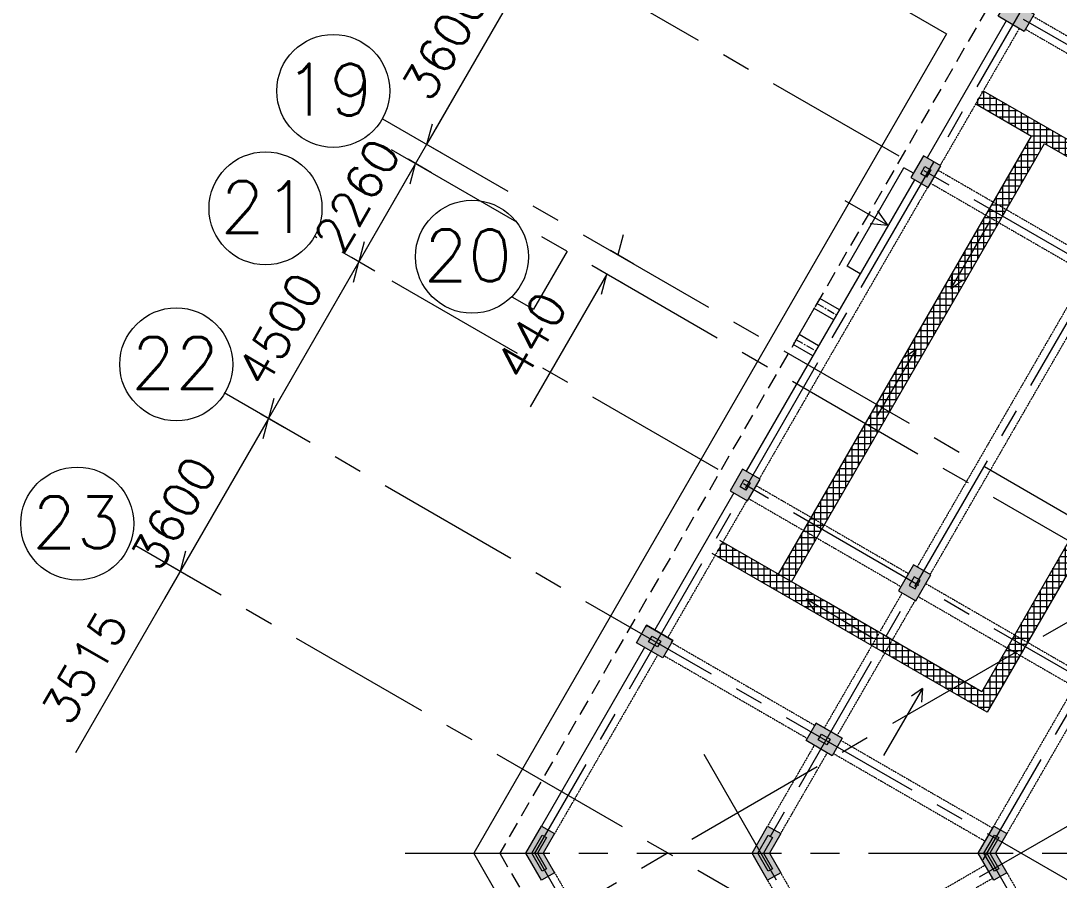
# Model space of a CAD drawing. Header units: millimetres. Extents: x 340192 to 549303, y -616317 to -538642.
# Drawn here: x 450563 to 452804, y -585791 to -583938 of the extents above; entities that cross this region are included whole.
import ezdxf
from ezdxf.enums import TextEntityAlignment as Align
from ezdxf.lldxf.tags import DXFTag

# ---------------------------------------------------------------- set-up
doc = ezdxf.new("R2010")
doc.units = ezdxf.units.MM
doc.header["$LTSCALE"] = 250
doc.header["$MEASUREMENT"] = 0
for name, pattern in [('( Center )', [2, 1.25, -0.25, 0.25, -0.25]), ('__CENTER__0', [2000, 1250, -250, 250, -250]), ('__HIDDEN__2', [375, 250, -125]), ('HIDDEN', [375, 250, -125]), ('HIDDENX2', [0.75, 0.5, -0.25])]:
    doc.linetypes.add(name, pattern=pattern)
doc.layers.get('DEFPOINTS').update_dxf_attribs({"lineweight": 0})
for name, color, linetype, lineweight in [('AR-PLTH-PROTCN', 5, 'Continuous', 0), ('AR-PROJ-ABV', 4, 'HIDDENX2', 0), ('CV-AB-CJ', 2, 'Continuous', 0), ('CV-CB-BEAM', 7, 'Continuous', 0), ('CV-CB-CIVIL', 70, 'Continuous', 0), ('CV-CB-COLUMN', 3, 'Continuous', 0), ('CV-CB-DRAIN', 25, 'Continuous', 0), ('CV-CB-SHADE', 25, 'Continuous', 0), ('CV-GRID_LINE', 8, 'CENTER', 0), ('CV-GRID_NO', 6, 'Continuous', 0), ('CV-MISC', 3, 'Continuous', 0)]:
    doc.layers.add(name, color=color, linetype=linetype, lineweight=lineweight)
doc.styles.add('ROMANS_0', font='romans.shx')
doc.styles.add('Style-romans', font='romans.shx')
tags = doc.linetypes.add('CENTER', pattern=[2, 1.25, -0.25, 0.25, -0.25]).pattern_tags.tags
tags[10:11] = [DXFTag(74, 4), DXFTag(75, 0), DXFTag(340, '0'), DXFTag(46, 1.0), DXFTag(50, 0.0), DXFTag(44, 0.0), DXFTag(45, 0.0)]
tags[8:9] = [DXFTag(74, 4), DXFTag(75, 0), DXFTag(340, '0'), DXFTag(46, 1.0), DXFTag(50, 0.0), DXFTag(44, 0.0), DXFTag(45, 0.0)]
tags[6:7] = [DXFTag(74, 4), DXFTag(75, 0), DXFTag(340, '0'), DXFTag(46, 1.0), DXFTag(50, 0.0), DXFTag(44, 0.0), DXFTag(45, 0.0)]
tags[4:5] = [DXFTag(74, 4), DXFTag(75, 0), DXFTag(340, '0'), DXFTag(46, 1.0), DXFTag(50, 0.0), DXFTag(44, 0.0), DXFTag(45, 0.0)]
doc.dimstyles.new('.15', dxfattribs={"dimtxt": 75, "dimasz": 0.00015, "dimexe": 18.75, "dimexo": 18.75, "dimgap": 37.5, "dimtad": 1, "dimdec": 0, "dimlfac": 9.227778, "dimzin": 0, "dimdsep": 46, "dimtxsty": 'ROMANS_0', "dimblk": 'TICK', "dimcen": 59.999999999994, "dimclrd": 2, "dimclre": 2, "dimclrt": 3, "dimadec": 0, "dimazin": 0, "dimtfac": 1, "dimtdec": 0, "dimtofl": 0, "dimtmove": 0, "dimatfit": 3, "dimldrblk": 'TICK', "dimfxl": 1, "dimtolj": 1, "dimtzin": 0, "dimlwd": -1, "dimlwe": -1, "dimarcsym": 0})
pattern_1 = [(210, (-88043.78764137143, 0), (211588534117.6836, -366482091390.8489), []), (300.0000000000001, (-88043.78764137143, 0), (366482091390.849, 211588534117.6835), [])]

# ---------------------------------------------------------------- blocks, each defined once
blk = doc.blocks.new('TICK')
at = {"color": 3}
blk.add_line((-289777.7469999928, -77645.71299999079), (0, 0), dxfattribs=at)
blk = doc.blocks.new('*D230')
at = {"layer": 'CV-CB-SHADE', "color": 0, "transparency": 16777216}
for p, q in [((451682.6552701932, -583782.1461109535), (451438.90542889, -584204.3332204286)), ((451438.90535389, -584204.3333503323), (451102.4182458842, -584787.1461174914))]:
    blk.add_line(p, q, dxfattribs=at)
at = {"layer": 'CV-CB-SHADE', "color": 2, "transparency": 16777216}
for p, q in [((451717.0196296433, -583801.9862099274), (451666.4173688723, -583772.7709810497)), ((451473.2696383396, -584224.1735792097), (451422.6673775691, -584194.9583503323))]:
    blk.add_line(p, q, dxfattribs=at)
at = {"layer": 'DEFPOINTS', "color": 0, "transparency": 16777216}
for p in [(451733.2576059642, -583811.3612099274), (451438.90535389, -584204.3333503323), (451489.5076146606, -584233.5485792097)]:
    blk.add_point(p, dxfattribs=at)
at = {"layer": 'CV-CB-SHADE', "color": 0, "transparency": 16777216, "xscale": 0.00015, "yscale": 0.00015, "zscale": 0.00015}
for p, rotation in [((451682.6553451932, -583782.1459810497), 60.00000000005254), ((451438.90535389, -584204.3333503323), 240.0000000000526)]:
    blk.add_blockref('TICK', p, dxfattribs=dict(at, rotation=rotation))
at = {"layer": 'CV-CB-SHADE', "color": 3, "transparency": 16777216, "insert": (451122.2877691718, -584602.7310936351), "char_height": 75, "attachment_point": 5, "rotation": 60.00000000005255, "style": 'ROMANS_0'}
blk.add_mtext('\\A1;4500', dxfattribs=at)
blk = doc.blocks.new('*D231')
at = {"layer": 'CV-CB-SHADE', "color": 0, "transparency": 16777216}
for p, q in [((451877.6552631981, -583444.3962155061), (451682.6554201557, -583782.1458511244)), ((451682.6553451557, -583782.1459810282), (451458.5479773032, -584170.3113285))]:
    blk.add_line(p, q, dxfattribs=at)
at = {"layer": 'CV-CB-SHADE', "color": 2, "transparency": 16777216}
for p, q in [((451912.019622686, -583464.2363145018), (451861.4173618771, -583435.0210856023)), ((451717.0196296432, -583801.9862099275), (451666.4173688347, -583772.7709810282))]:
    blk.add_line(p, q, dxfattribs=at)
at = {"layer": 'DEFPOINTS', "color": 0, "transparency": 16777216}
for p in [(451928.2575990069, -583473.6113145018), (451682.6553451557, -583782.1459810282), (451733.2576059641, -583811.3612099275)]:
    blk.add_point(p, dxfattribs=at)
at = {"layer": 'CV-CB-SHADE', "color": 0, "transparency": 16777216, "xscale": 0.00015, "yscale": 0.00015, "zscale": 0.00015}
for p, rotation in [((451877.6553381981, -583444.3960856023), 60.00000000005254), ((451682.6553451557, -583782.1459810282), 240.0000000000526)]:
    blk.add_blockref('TICK', p, dxfattribs=dict(at, rotation=rotation))
at = {"layer": 'CV-CB-SHADE', "color": 3, "transparency": 16777216, "insert": (451478.4175005907, -583985.8963046437), "char_height": 75, "attachment_point": 5, "rotation": 60.00000000005255, "style": 'ROMANS_0'}
blk.add_mtext('\\A1;3600', dxfattribs=at)
blk = doc.blocks.new('*D271')
at = {"layer": 'CV-CB-SHADE', "color": 0, "transparency": 16777216}
for p, q in [((451292.6552833615, -584457.6459005546), (451097.655440319, -584795.3955361728)), ((451097.655365319, -584795.3956660766), (450873.5479974664, -585183.5610135488))]:
    blk.add_line(p, q, dxfattribs=at)
at = {"layer": 'CV-CB-SHADE', "color": 2, "transparency": 16777216}
for p, q in [((451327.0196428473, -584477.4859995492), (451276.4173820406, -584448.2707706508)), ((451132.0196498043, -584815.2358949746), (451081.4173889981, -584786.0206660766))]:
    blk.add_line(p, q, dxfattribs=at)
at = {"layer": 'DEFPOINTS', "color": 0, "transparency": 16777216}
for p in [(451343.2576191683, -584486.8609995492), (451097.655365319, -584795.3956660766), (451148.2576261253, -584824.6108949746)]:
    blk.add_point(p, dxfattribs=at)
at = {"layer": 'CV-CB-SHADE', "color": 0, "transparency": 16777216, "xscale": 0.00015, "yscale": 0.00015, "zscale": 0.00015}
for p, rotation in [((451292.6553583615, -584457.6457706508), 60.00000000005254), ((451097.655365319, -584795.3956660766), 240.0000000000526)]:
    blk.add_blockref('TICK', p, dxfattribs=dict(at, rotation=rotation))
at = {"layer": 'CV-CB-SHADE', "color": 3, "transparency": 16777216, "insert": (450893.4175207538, -584999.1459896924), "char_height": 75, "attachment_point": 5, "rotation": 60.00000000005255, "style": 'ROMANS_0'}
blk.add_mtext('\\A1;3600', dxfattribs=at)
blk = doc.blocks.new('*D272')
at = {"layer": 'CV-CB-SHADE', "color": 0, "transparency": 16777216}
blk.add_line((451415.0719462188, -584245.6140207559), (451292.6554333458, -584457.645640738), dxfattribs=at)
at = {"layer": 'CV-CB-SHADE', "color": 2, "transparency": 16777216}
for p, q in [((451449.4363057202, -584265.4541197594), (451398.8340448978, -584236.2388908521)), ((451327.0196428473, -584477.4859995492), (451276.4173820248, -584448.2707706417))]:
    blk.add_line(p, q, dxfattribs=at)
at = {"layer": 'DEFPOINTS', "color": 0, "transparency": 16777216}
for p in [(451465.6742820411, -584274.8291197594), (451292.6553583458, -584457.6457706417), (451343.2576191683, -584486.8609995492)]:
    blk.add_point(p, dxfattribs=at)
at = {"layer": 'CV-CB-SHADE', "color": 0, "transparency": 16777216, "xscale": 0.00015, "yscale": 0.00015, "zscale": 0.00015}
for p, rotation in [((451415.0720212188, -584245.6138908521), 60.00000000005254), ((451292.6553583458, -584457.6457706417), 240.0000000000526)]:
    blk.add_blockref('TICK', p, dxfattribs=dict(at, rotation=rotation))
at = {"layer": 'CV-CB-SHADE', "color": 3, "transparency": 16777216, "insert": (451288.9117844985, -584314.1298307469), "char_height": 75, "attachment_point": 5, "rotation": 60.00000000005255, "style": 'ROMANS_0'}
blk.add_mtext('\\A1;2260', dxfattribs=at)
blk = doc.blocks.new('*D273')
at = {"layer": 'CV-CB-SHADE', "color": 2, "transparency": 16777216}
for p, q in [((451885.9122871306, -584462.4129227481), (451835.3100263359, -584433.1976938568)), ((451862.0789552215, -584503.6934645281), (451811.476694427, -584474.4782356368))]:
    blk.add_line(p, q, dxfattribs=at)
at = {"layer": 'CV-CB-SHADE', "color": 0, "transparency": 16777216}
for p, q in [((451851.5480776569, -584442.572563953), (451851.5481526569, -584442.5724340492)), ((451827.714595748, -584483.8533655406), (451662.5356493224, -584769.951693091))]:
    blk.add_line(p, q, dxfattribs=at)
at = {"layer": 'DEFPOINTS', "color": 0, "transparency": 16777216}
for p in [(451902.1502634515, -584471.7879227481), (451827.714670748, -584483.8532356368), (451878.3169315425, -584513.0684645281)]:
    blk.add_point(p, dxfattribs=at)
at = {"layer": 'CV-CB-SHADE', "color": 0, "transparency": 16777216, "xscale": 0.00015, "yscale": 0.00015, "zscale": 0.00015}
for p, rotation in [((451851.5480026569, -584442.5726938568), 240.0000000000526), ((451827.714670748, -584483.8532356368), 60.00000000005255)]:
    blk.add_blockref('TICK', p, dxfattribs=dict(at, rotation=rotation))
at = {"layer": 'CV-CB-SHADE', "color": 3, "transparency": 16777216, "insert": (451664.5480297527, -584616.4661479413), "char_height": 75, "attachment_point": 5, "rotation": 60.00000000005255, "style": 'ROMANS_0'}
blk.add_mtext('\\A1;440', dxfattribs=at)
blk = doc.blocks.new('*D274')
at = {"layer": 'CV-CB-SHADE', "color": 0, "transparency": 16777216}
for p, q in [((451097.6552903167, -584795.3957959791), (450907.2681684347, -585125.1559641862)), ((450907.2680934347, -585125.15609409), (450681.3750112965, -585516.4143894325))]:
    blk.add_line(p, q, dxfattribs=at)
at = {"layer": 'CV-CB-SHADE', "color": 2, "transparency": 16777216}
for p, q in [((451132.0196498043, -584815.2358949746), (451081.4173889958, -584786.0206660753)), ((450929.6188893466, -585138.0603321262), (450891.0301171138, -585115.78109409))]:
    blk.add_line(p, q, dxfattribs=at)
at = {"layer": 'DEFPOINTS', "color": 0, "transparency": 16777216}
for p in [(451148.2576261253, -584824.6108949746), (450907.2680934347, -585125.15609409), (450945.8568656676, -585147.4353321262)]:
    blk.add_point(p, dxfattribs=at)
at = {"layer": 'CV-CB-SHADE', "color": 0, "transparency": 16777216, "xscale": 0.00015, "yscale": 0.00015, "zscale": 0.00015}
for p, rotation in [((451097.6553653167, -584795.3956660753), 60.00000000005254), ((450907.2680934347, -585125.15609409), 240.0000000000526)]:
    blk.add_blockref('TICK', p, dxfattribs=dict(at, rotation=rotation))
at = {"layer": 'CV-CB-SHADE', "color": 3, "transparency": 16777216, "insert": (450701.244534584, -585331.9993655762), "char_height": 75, "attachment_point": 5, "rotation": 60.00000000005255, "style": 'ROMANS_0'}
blk.add_mtext('\\A1;3515', dxfattribs=at)

msp = doc.modelspace()

# ---------------------------------------------------------------- hatches: boundary and pattern name
at = {"layer": 'CV-CB-DRAIN', "linetype": 'Continuous', "ltscale": 0.000108333329468254}
h = msp.add_hatch(dxfattribs=at)
h.set_pattern_fill('NET', color=8, style=0, pattern_type=2)
h.set_pattern_definition(pattern_1)
h.paths.add_polyline_path([(452633.3042615543, -584084.859741576), (452617.0542621338, -584113.0055661949), (453182.438441908, -584439.4302745828), (453198.6884413279, -584411.2844499642)])
h.paths.add_polyline_path([(452071.2801932266, -585058.313982995), (452055.0301938067, -585086.4598076137), (452620.4143735809, -585412.884516002), (452636.6643730011, -585384.7386913833)])
h = msp.add_hatch(dxfattribs=at)
h.set_pattern_fill('NET', color=8, style=0, pattern_type=2)
h.set_pattern_definition(pattern_1)
h.paths.add_polyline_path([(452771.8646668479, -584202.3853950296), (452743.6724870498, -584186.1086324343), (452197.9447733223, -585131.4438124096), (452226.0905979407, -585147.6938118299)])
h.paths.add_polyline_path([(453226.8342659472, -584427.5344493843), (453198.6884413279, -584411.2844499642), (452620.4143735809, -585412.884516002), (452648.5601981998, -585429.1345154222)])
at = {"layer": 'CV-CB-SHADE', "ltscale": 0.108333329468254, "extrusion": (0, 0, -1)}
for points in [[(-452728.2441895004, -583960.5022964999), (-452749.9108553943, -583922.9745303415), (-452693.6192061566, -583890.474531501), (-452671.9525402631, -583928.0022976592)], [(-452521.1539216813, -584297.5264962226), (-452548.2372540483, -584250.6167885232), (-452510.7094878888, -584228.9501226295), (-452483.6261555219, -584275.8598303291)], [(-452131.1539355956, -584973.0262870746), (-452158.2372679628, -584926.1165793751), (-452120.7095018037, -584904.4499134815), (-452093.6261694362, -584951.3596211809)], [(-452494.3413224049, -585188.967250305), (-452526.8413212454, -585132.6756010673), (-452489.3135550868, -585111.0089351736), (-452456.8135562463, -585167.3005844114)], [(-451948.2442173288, -585311.5018782031), (-451969.9108832228, -585273.9741120449), (-451913.6192339855, -585241.4741132039), (-451891.9525680913, -585279.0018793624)], [(-452314.1399373739, -585522.7518706663), (-452335.8066032676, -585485.2241045081), (-452279.5149540303, -585452.7241056672), (-452257.8482881364, -585490.2518718255)]]:
    msp.add_hatch(color=25, dxfattribs=at).paths.add_polyline_path(points)
at = {"layer": 'CV-CB-SHADE', "ltscale": 2.900624896512499e-07}
h = msp.add_hatch(dxfattribs=at)
h.set_pattern_fill('NET', color=256, style=0, pattern_type=2)
h.set_pattern_definition([(0, (-25690.85153837143, -57441.8344), (0, 13.541666), []), (90, (-25690.85153837143, -57441.8344), (-13.541666, 8.293522051011272e-16), [])])
h.paths.add_polyline_path([(452621.9797814425, -584115.8493160935), (452743.6724870498, -584186.1086324342), (452197.9447733223, -585131.4438124096), (452076.2057125358, -585061.1577328936), (452059.9557131152, -585089.3035575125), (452648.5601981998, -585429.1345154222), (453226.8342659472, -584427.5344493843), (452638.2297808631, -584087.7034914747)])
h.paths.add_polyline_path([(453182.438441908, -584439.4302745827), (452636.6643730011, -585384.7386913832), (452226.0905979407, -585147.6938118299), (452771.8646668476, -584202.3853950296)], flags=16)
at = {"layer": 'CV-CB-SHADE', "linetype": 'Continuous', "ltscale": 0.108333329468254, "extrusion": (0, 0, -1)}
for points in [[(-451686.8448205963, -585791.2797189319), (-451714.9906452114, -585775.0297195129), (-451690.6156460803, -585732.8109825859), (-451714.9906452108, -585690.5922456558), (-451686.8448205921, -585674.342246236), (-451653.0878799237, -585732.810982583)], [(-452174.7057806556, -585791.2797189307), (-452202.8516052706, -585775.0297195116), (-452178.47660614, -585732.8109825847), (-452202.8516052706, -585690.5922456548), (-452174.7057806512, -585674.3422462348), (-452140.9488399833, -585732.8109825818)], [(-452662.5667407262, -585791.2797189516), (-452690.7125653411, -585775.0297195324), (-452666.33756621, -585732.8109826057), (-452690.7125653411, -585690.5922456756), (-452662.5667407215, -585674.3422462557), (-452628.8098000534, -585732.8109826026)]]:
    msp.add_hatch(color=25, dxfattribs=at).paths.add_polyline_path(points)

# ---------------------------------------------------------------- linework, layer by layer
at = {"layer": 'AR-PLTH-PROTCN', "color": 21, "ltscale": 0.000108333329468254}
for p, q in [((452194.8301056324, -583754.4859629871, -232618.3581782758), (452560.7258256775, -583965.7359554503, -232618.3581782758)), ((452560.7258256775, -583965.7359554503, -232618.3581782758), (451540.5045821, -585732.8109842861, -232618.3581782758)), ((451824.8716852641, -586225.3492549674, -232618.3581782758), (451540.5045821, -585732.8109842861, -232618.3581782758))]:
    msp.add_line(p, q, dxfattribs=at)
at = {"layer": 'AR-PROJ-ABV', "linetype": '__HIDDEN__2', "ltscale": 0.0005416666473412699}
for p, q in [((452649.7987276012, -583908.9571602626, -232618.3581782758), (451596.7962313379, -585732.8109842862, -232618.3581782758)), ((451596.7962313379, -585732.8109842862, -232618.3581782758), (451867.0904221926, -586200.9742558369, -232618.3581782758))]:
    msp.add_line(p, q, dxfattribs=at)
at = {"layer": 'CV-AB-CJ', "color": 2, "ltscale": 0.108333329468254, "elevation": -232618.3581782758, "flags": 128}
for points in [[(451665.5971367832, -585732.8109847567), (451688.1017638952, -585693.8318271927), (451697.483705435, -585699.2484936661), (451678.1063921697, -585732.8109847566), (451697.4837054379, -585766.3734758494), (451688.1017638986, -585771.7901423229), (451665.5971367832, -585732.8109847567)], [(452153.458097416, -585732.8109837628), (452175.9627245278, -585693.8318261991), (452185.3446660673, -585699.2484926722), (452165.967352802, -585732.8109837625), (452185.3446660701, -585766.3734748553), (452175.9627245307, -585771.790141329), (452153.458097416, -585732.8109837628)], [(452641.3190569131, -585732.8109847762), (452663.8236840248, -585693.8318272124), (452673.2056255648, -585699.2484936856), (452653.8283122996, -585732.8109847761), (452673.2056255676, -585766.373475869), (452663.8236840279, -585771.7901423427), (452641.3190569131, -585732.8109847762)]]:
    msp.add_lwpolyline(points, dxfattribs=at)
at = {"layer": 'CV-AB-CJ', "color": 2, "ltscale": 0.108333329468254}
for points in [[(452505.1631949733, -584267.4455077249, -232618.3581782758), (452514.1909904839, -584251.8089072186, -232618.3581782758), (452526.7002145975, -584259.0311111276, -232618.3581782758), (452517.6724190862, -584274.6677116336, -232618.3581782758)], [(452115.163208887, -584942.9452985767, -232618.3581782758), (452124.1910043988, -584927.3086980706, -232618.3581782758), (452136.7002285114, -584934.5309019794, -232618.3581782758), (452127.6724330003, -584950.1675024854, -232618.3581782758)]]:
    msp.add_3dface(points, dxfattribs=at)
at = {"layer": 'CV-AB-CJ', "color": 2, "ltscale": 0.0001354166618353174}
for points in [[(452503.4987172762, -585144.2172531552, -232618.3581782758), (452490.9894931631, -585136.9950492464, -232618.3581782758), (452480.1561602164, -585155.7589323254, -232618.3581782758), (452492.6653843294, -585162.9811362344, -232618.3581782758)], [(451943.9247691511, -585275.6500501207, -232618.3581782758), (451936.7025652421, -585288.1592742337, -232618.3581782758), (451917.9386821627, -585277.3259412869, -232618.3581782758), (451925.1608860724, -585264.8167171738, -232618.3581782758)], [(452309.8204891962, -585486.9000425839, -232618.3581782758), (452302.5982852872, -585499.4092666969, -232618.3581782758), (452283.834402208, -585488.5759337499, -232618.3581782758), (452291.0566061168, -585476.0667096368, -232618.3581782758)]]:
    msp.add_3dface(points, dxfattribs=at)
at = {"layer": 'CV-CB-BEAM', "linetype": 'Continuous', "ltscale": 0.000108333329468254}
for p, q in [((452689.3091312927, -583938.0231301624, -232618.3581782758), (452518.6841373802, -584233.5542886598, -232618.3581782758)), ((452491.6008050126, -584280.4639963589, -232618.3581782758), (452128.6841512941, -584909.0540795116, -232618.3581782758)), ((452329.6424786592, -584560.9840500944, -232618.3581782758), (452287.4237417307, -584536.6090509638, -232618.3581782758)), ((452317.1841457708, -584582.5625156354, -232618.3581782758), (452274.9654088416, -584558.1875165047, -232618.3581782758)), ((452284.6841469301, -584638.854164873, -232618.3581782758), (452242.4654100014, -584614.4791657424, -232618.3581782758)), ((452272.2258140412, -584660.4326304141, -232618.3581782758), (452230.0070771124, -584636.0576312834, -232618.3581782758)), ((452101.6008189275, -584955.9637872087, -232618.3581782758), (451930.9758250146, -585251.4949457071, -232618.3581782758)), ((451909.3091591211, -585289.0227118655, -232618.3581782758), (451686.8448212462, -585674.3422479368, -232618.3581782758))]:
    msp.add_line(p, q, dxfattribs=at)
at = {"layer": 'CV-CB-BEAM', "linetype": 'HIDDEN', "ltscale": 4.333333178730159e-07}
for p, q in [((452747.2025221577, -583927.6655011115, -232618.3581782758), (453056.8065929644, -584106.4154947344, -232618.3581782758)), ((452717.4549559114, -583954.2731295828, -232618.3581782758), (452546.8299619991, -584249.8042880797, -232618.3581782758)), ((452730.952522738, -583955.8113257291, -232618.3581782758), (453040.5565935446, -584134.561319352, -232618.3581782758)), ((452542.820586756, -584259.998729591, -232618.3581782758), (452874.4722201819, -584451.4778894268, -232618.3581782758)), ((452519.7466296312, -584296.713995779, -232618.3581782758), (452156.8299759133, -584925.3040789316, -232618.3581782758)), ((452526.5705873361, -584288.1445542098, -232618.3581782758), (452858.2222207621, -584479.6237140457, -232618.3581782758)), ((452854.7881918207, -584496.4049595913, -232618.3581782758), (452497.2882045755, -585115.6131012052, -232618.3581782758)), ((452525.4340291946, -585131.8631006255, -232618.3581782758), (452882.9340164399, -584512.6549590116, -232618.3581782758)), ((452150.1122674347, -584940.1894912111, -232618.3581782758), (452478.4802213209, -585129.7728177805, -232618.3581782758)), ((452129.7466435468, -584972.2137866288, -232618.3581782758), (451959.1216496333, -585267.7449451275, -232618.3581782758)), ((452133.8622680142, -584968.3353158298, -232618.3581782758), (452462.2302219003, -585157.9186423993, -232618.3581782758)), ((452516.0079874795, -585151.4394836742, -232618.3581782758), (452847.659620903, -585342.9186435088, -232618.3581782758)), ((452464.788205735, -585171.9047504428, -232618.3581782758), (452296.8715450594, -585462.7449381703, -232618.3581782758)), ((452325.0173696784, -585478.9949375907, -232618.3581782758), (452492.9340303542, -585188.1547498631, -232618.3581782758)), ((452499.7579880588, -585179.5853082931, -232618.3581782758), (452831.4096214823, -585371.0644681274, -232618.3581782758)), ((451967.2025499861, -585278.6650828144, -232618.3581782758), (452276.8066207932, -585457.4150764372, -232618.3581782758)), ((451937.4549837409, -585305.2727112866, -232618.3581782758), (451714.990645866, -585690.5922473572, -232618.3581782758)), ((451950.9525505656, -585306.8109074332, -232618.3581782758), (452260.5566213728, -585485.5609010559, -232618.3581782758)), ((452830.6839257796, -585383.154742906, -232618.3581782758), (452630.9989203881, -585729.0193177537, -232618.3581782758)), ((452858.8297504155, -585399.404742336, -232618.3581782758), (452690.7125659953, -585690.592247377, -232618.3581782758)), ((452333.0982700309, -585489.9150752777, -232618.3581782758), (452660.0589318844, -585678.685901413, -232618.3581782758)), ((452275.2048791657, -585500.2727043286, -232618.3581782758), (452174.705781306, -585674.3422479361, -232618.3581782758)), ((452202.8516059252, -585690.592247356, -232618.3581782758), (452303.3507037843, -585516.5227037491, -232618.3581782758)), ((452316.8482706105, -585518.0608998963, -232618.3581782758), (452643.8089324638, -585706.8317260317, -232618.3581782758)), ((452275.204879165, -585965.3492642435, -232618.3581782758), (452140.9488406354, -585732.8109842859, -232618.3581782758)), ((452316.8482702012, -585947.5610689122, -232618.3581782758), (452643.8089324479, -585758.7902425497, -232618.3581782758)), ((451713.0255807392, -585771.6261285719, -232618.3581782758), (451937.4549841511, -586160.3492579939, -232618.3581782758)), ((452303.350704196, -585949.0992655309, -232618.3581782758), (452202.8516059258, -585775.0297212118, -232618.3581782758)), ((452690.7125659959, -585775.0297212324, -232618.3581782758), (452865.0589168445, -586077.0064590161, -232618.3581782758)), ((452333.0982696217, -585975.7068935309, -232618.3581782758), (452660.0589318686, -585786.9360671684, -232618.3581782758))]:
    msp.add_line(p, q, dxfattribs=at)
at = {"layer": 'CV-CB-BEAM', "linetype": 'HIDDEN', "ltscale": 3.79166653138889e-07}
for p, q in [((452274.9654088416, -584558.1875165047, -232618.3581782758), (452287.4237417307, -584536.6090509638, -232618.3581782758)), ((452230.0070771124, -584636.0576312834, -232618.3581782758), (452242.4654100014, -584614.4791657424, -232618.3581782758))]:
    msp.add_line(p, q, dxfattribs=at)
at = {"layer": 'CV-CB-CIVIL', "ltscale": 0.000108333329468254}
for p, q in [((452346.4549845681, -584466.8639341941, -232618.3581782758), (452468.8716468672, -584254.8320553985, -232618.3581782758)), ((452489.0428211776, -584266.4778883163, -232618.3581782758), (452468.8716468672, -584254.8320553985, -232618.3581782758)), ((452374.6008091865, -584483.1139336146, -232618.3581782758), (452346.4549845681, -584466.8639341941, -232618.3581782758))]:
    msp.add_line(p, q, dxfattribs=at)
at = {"layer": 'CV-CB-CIVIL', "linetype": 'Continuous', "ltscale": 0.000108333329468254}
msp.add_line((452242.4654100014, -584614.4791657424, -232618.3581782758), (452274.9654088416, -584558.1875165047, -232618.3581782758), dxfattribs=at)
at = {"layer": 'CV-CB-COLUMN', "color": 8, "linetype": '__CENTER__0', "ltscale": 5.416666473412699e-05}
for p, q in [((452280.2563791122, -584546.8566149136, -232618.3581782758), (452323.413310194, -584571.7732806911, -232618.3581782758)), ((452235.2980473826, -584624.7267296922, -232618.3581782758), (452278.4549784647, -584649.6433954699, -232618.3581782758))]:
    msp.add_line(p, q, dxfattribs=at)
at = {"layer": 'CV-CB-COLUMN', "color": 3, "ltscale": 0.0001354166618353174, "elevation": -232618.3581782758, "flags": 128}
for points in [[(451967.2025499871, -585278.6650828125), (451969.9108832228, -585273.9741120449), (451913.6192339855, -585241.4741132039), (451910.9109007497, -585246.1650839716)], [(452333.0982700321, -585489.9150752755), (452335.8066032676, -585485.2241045081), (452279.5149540303, -585452.7241056672), (452276.8066207946, -585457.4150764347)], [(451653.0878813975, -585732.810984757), (451686.8448220651, -585674.3422484101), (451714.9906466844, -585690.5922478299), (451690.6156475535, -585732.8109847598), (451714.9906466851, -585775.0297216868), (451686.8448220697, -585791.2797211058), (451653.0878813975, -585732.810984757)], [(452140.9488420296, -585732.8109837632), (452174.7057826978, -585674.3422474163), (452202.8516073167, -585690.592246836), (452178.4766081861, -585732.8109837661), (452202.8516073172, -585775.0297206929), (452174.7057827018, -585791.279720112), (452140.9488420296, -585732.8109837632)], [(452628.8098015271, -585732.8109847766), (452662.5667421951, -585674.3422484298), (452690.7125668142, -585690.5922478497), (452666.3375676837, -585732.8109847797), (452690.7125668144, -585775.0297217064), (452662.5667421993, -585791.2797211254), (452628.8098015271, -585732.8109847766)]]:
    msp.add_lwpolyline(points, dxfattribs=at)
at = {"layer": 'CV-CB-COLUMN', "color": 3, "ltscale": 0.0001354166618353174}
for points in [[(452749.9108553943, -583922.9745303415, -232618.3581782758), (452728.2441895004, -583960.5022964999, -232618.3581782758), (452671.9525402631, -583928.0022976592, -232618.3581782758), (452693.6192061566, -583890.474531501, -232618.3581782758)], [(452548.2372540483, -584250.6167885232, -232618.3581782758), (452510.7094878888, -584228.9501226295, -232618.3581782758), (452483.6261555219, -584275.8598303291, -232618.3581782758), (452521.1539216813, -584297.5264962226, -232618.3581782758)], [(452158.2372679618, -584926.1165793745, -232618.3581782758), (452120.7095018037, -584904.4499134815, -232618.3581782758), (452093.6261694371, -584951.359621179, -232618.3581782758), (452131.1539355956, -584973.0262870721, -232618.3581782758)], [(452526.8413212437, -585132.6756010683, -232618.3581782758), (452489.3135550868, -585111.0089351748, -232618.3581782758), (452456.8135562463, -585167.3005844114, -232618.3581782758), (452494.3413224032, -585188.967250305, -232618.3581782758)], [(451969.9108832228, -585273.9741120449, -232618.3581782758), (451948.2442173288, -585311.5018782031, -232618.3581782758), (451891.9525680913, -585279.0018793624, -232618.3581782758), (451913.6192339855, -585241.4741132039, -232618.3581782758)], [(452335.8066032676, -585485.2241045081, -232618.3581782758), (452314.1399373739, -585522.7518706663, -232618.3581782758), (452257.8482881364, -585490.2518718255, -232618.3581782758), (452279.5149540303, -585452.7241056672, -232618.3581782758)]]:
    msp.add_3dface(points, dxfattribs=at)
at = {"layer": 'CV-CB-DRAIN', "color": 8, "linetype": 'Continuous', "ltscale": 0.000108333329468254}
for p, q in [((452639.8716206318, -584088.6514081074, -232618.3581782758), (453226.8342659472, -584427.5344493843, -232618.3581782758)), ((452623.6216212116, -584116.7972327262, -232618.3581782758), (452743.6724870498, -584186.1086324343, -232618.3581782758)), ((452197.9447733223, -585131.4438124096, -232618.3581782758), (452743.6724870498, -584186.1086324343, -232618.3581782758)), ((452226.0905979407, -585147.6938118299, -232618.3581782758), (452771.8646668479, -584202.3853950296, -232618.3581782758)), ((452771.8646668479, -584202.3853950296, -232618.3581782758), (453182.438441908, -584439.4302745828, -232618.3581782758)), ((453198.6884413279, -584411.2844499641, -232618.3581782758), (452636.6643730011, -585384.7386913833, -232618.3581782758)), ((453226.8342659472, -584427.5344493843, -232618.3581782758), (452648.5601981998, -585429.1345154222, -232618.3581782758)), ((452296.4467901779, -585188.3139783572, -232618.3581782758), (452071.2801932266, -585058.313982995, -232618.3581782758)), ((452648.5601981998, -585429.1345154222, -232618.3581782758), (452055.0301938067, -585086.4598076137, -232618.3581782758)), ((452636.6643730011, -585384.7386913833, -232618.3581782758), (452296.4467901779, -585188.3139783572, -232618.3581782758))]:
    msp.add_line(p, q, dxfattribs=at)
at = {"layer": 'CV-GRID_LINE', "linetype": '( Center )'}
for p, q in [((453782.2374433596, -582077.5157681986, -232618.3581782758), (451670.7572052831, -585734.7068197259, -232618.3581782758)), ((454148.1331634041, -582288.7657606615, -232618.3581782758), (452158.6181653415, -585734.7068197255, -232618.3581782758)), ((454514.0288826288, -582500.015752652, -232618.3581782758), (452639.2863027355, -585747.1651521416, -232618.3581782758)), ((456178.5823462818, -583296.9460824758, -232618.3581782758), (450811.678074527, -586395.5297084885, -232618.3581782758)), ((456461.6557660688, -586090.9699657783, -232618.3581782758), (451782.1194852433, -583389.2384343613, -232618.3581782758)), ((456365.665262447, -583628.7393736981, -232618.3581782758), (451002.1195130722, -586725.3839559102, -232618.3581782758)), ((457221.3860036474, -586979.9336168563, -232618.3581782758), (451587.1194922007, -583726.9883297872, -232618.3581782758)), ((451343.3695008973, -584149.1756990694, -232618.3581782758), (456627.6181054477, -587200.0380533712, -232618.3581782758)), ((451362.1305033989, -584215.0480912874, -232618.3581782758), (456599.797848906, -587239.0167431415, -232618.3581782758)), ((456831.3860175612, -587655.4334077081, -232618.3581782758), (451197.1195061147, -584402.4881206388, -232618.3581782758)), ((451741.8782580381, -584434.2955596524, -232618.3581782758), (451669.5499693885, -584559.5718304182, -232618.3581782758)), ((451622.9387820447, -584532.6608488582, -232618.3581782758), (451669.5499693885, -584559.5718304182, -232618.3581782758)), ((456383.4663890657, -587847.1600835219, -232618.3581782758), (451002.1195130719, -584740.2380160645, -232618.3581782758)), ((456191.7020703928, -588176.2505657551, -232618.3581782758), (450811.6780745249, -585070.0922634944, -232618.3581782758)), ((452036.6529242655, -585519.6651583193, -232618.3581782758), (454282.6110549822, -589409.7787523924, -232618.3581782758)), ((451392.2396194714, -585732.8109859873, -232618.3581782758), (458914.1184877155, -585732.8109859873, -232618.3581782758)), ((451670.7572042209, -585730.9151507824, -232618.3581782758), (453916.7153349586, -589621.0287448925, -232618.3581782758)), ((452646.4791239262, -585730.9151510217, -232618.3581782758), (454648.5067746342, -589198.5287602054, -232618.3581782758))]:
    msp.add_line(p, q, dxfattribs=at)
at = {"layer": 'CV-GRID_NO', "ltscale": 0.000216666658936508}
for centre in [(451237.4756303337, -584088.8432145885, -232618.3581782758), (451091.2256355512, -584342.155636158, -232618.3581782758), (451536.760128927, -584446.48219574, -232618.3581782758), (450898.6959979113, -584678.5981768152, -232618.3581782758), (450685.0312850291, -585022.0165253788, -232618.3581782758)]:
    msp.add_circle(centre, 121.8750200267849, dxfattribs=at)
at = {"layer": 'CV-MISC', "ltscale": 0.0001805555491137566}
for q in [(452341.7992023882, -584325.7925360188, -232618.3581782758), (452412.0819675679, -584347.2966024997, -232618.3581782758), (452395.5636528353, -584375.9071628725, -232618.3581782758)]:
    msp.add_line((452434.5225709254, -584379.326397804, -232618.3581782758), q, dxfattribs=at)
at = {"layer": 'CV-MISC', "ltscale": 0.0001354166618353175}
for p, q in [((452570.3192539341, -584514.8064841224, -232618.3581782758), (452654.5897231948, -584370.0270050628, -232618.3581782758)), ((452570.3192539341, -584514.8064841224, -232618.3581782758), (452572.9866833268, -584485.5965186531, -232618.3581782758)), ((452570.3192539341, -584514.8064841224, -232618.3581782758), (452594.4007908288, -584498.0608326545, -232618.3581782758)), ((452494.1299045664, -584646.770308223, -232618.3581782758), (452409.8241329868, -584791.5292334213, -232618.3581782758)), ((452494.1299045664, -584646.770308223, -232618.3581782758), (452470.0442849203, -584663.5100868521, -232618.3581782758)), ((452494.1299045664, -584646.770308223, -232618.3581782758), (452491.4553523325, -584675.9796223647, -232618.3581782758)), ((452257.892507054, -585184.5512904171, -232618.3581782758), (452287.1018211954, -585187.2258426507, -232618.3581782758)), ((452257.892507054, -585184.5512904171, -232618.3581782758), (452274.632285683, -585208.6369100631, -232618.3581782758)), ((452257.892507054, -585184.5512904171, -232618.3581782758), (452402.6514322521, -585268.8570619964, -232618.3581782758)), ((452509.0907454389, -585377.8399145108, -232618.3581782758), (452424.7849738598, -585522.5988397092, -232618.3581782758)), ((452509.0907454389, -585377.8399145108, -232618.3581782758), (452485.0051257928, -585394.5796931399, -232618.3581782758)), ((452509.0907454389, -585377.8399145108, -232618.3581782758), (452506.4161932051, -585407.0492286526, -232618.3581782758))]:
    msp.add_line(p, q, dxfattribs=at)

# ---------------------------------------------------------------- texts
at = {"layer": 'CV-GRID_NO', "style": 'Style-romans'}
for s, p in [('19', (451228.7303305953, -584086.0327719152, -232618.3581782758)), ('21', (451089.3579849851, -584339.3451934846, -232618.3581782758)), ('20', (451528.0148291886, -584443.6717530668, -232618.3581782758)), ('22', (450896.8283473451, -584675.7877341418, -232618.3581782758)), ('23', (450683.1636344628, -585019.2060827056, -232618.3581782758))]:
    msp.add_text(s, height=111.42857, dxfattribs=at).set_placement(p, align=Align.MIDDLE_CENTER)

# ---------------------------------------------------------------- dimensions: what is measured, and where the dimension line sits
at = {"layer": 'CV-CB-SHADE', "color": 2}
for base, p1, p2, picture, middle in [((451682.6553451557, -583782.1459810282, -232618.3581782758), (451928.2575990069, -583473.6113145018, -232618.3581782758), (451733.2576059641, -583811.3612099275, -232618.3581782758), '*D231', (451543.3694058745, -584023.3963046436, -232618.3581782758)), ((451438.90535389, -584204.3333503323, -232618.3581782758), (451733.2576059641, -583811.3612099274, -232618.3581782758), (451489.5076146606, -584233.5485792097, -232618.3581782758), '*D230', (451187.2396744556, -584640.231093635, -232618.3581782758)), ((451292.6553583458, -584457.6457706417, -232618.3581782758), (451465.6742820412, -584274.8291197594, -232618.3581782758), (451343.2576191682, -584486.860999549, -232618.3581782758), '*D272', (451353.8636897823, -584351.6298307469, -232618.3581782758)), ((451827.714670748, -584483.8532356368, -232618.3581782758), (451902.1502634516, -584471.7879227481, -232618.3581782758), (451878.3169315425, -584513.0684645281, -232618.3581782758), '*D273', (451729.4999350366, -584653.9661479412, -232618.3581782758)), ((451097.655365319, -584795.3956660766, -232618.3581782758), (451343.2576191682, -584486.860999549, -232618.3581782758), (451148.2576261252, -584824.6108949746, -232618.3581782758), '*D271', (450958.3694260377, -585036.6459896923, -232618.3581782758)), ((450907.2680934347, -585125.15609409, -232618.3581782758), (451148.2576261252, -584824.6108949746, -232618.3581782758), (450945.8568656676, -585147.4353321262, -232618.3581782758), '*D274', (450766.1964398678, -585369.4993655761, -232618.3581782758))]:
    dim = msp.add_linear_dim(base=base, p1=p1, p2=p2, angle=240.0000000000526, dimstyle='.15', override={"dimtxt": 75, "dimasz": 0.00015, "dimexe": 18.75, "dimexo": 18.75, "dimgap": 37.5, "dimlfac": 9.2307692, "dimblk": 'TICK', "dimcen": 59.999999999994, "dimdle": 0, "dimclrd": 0, "dimclre": 2, "dimclrt": 3, "dimlwe": 65535}, dxfattribs=at)
    dim.commit()
    dim.dimension.update_dxf_attribs({"geometry": picture, "text_midpoint": middle, "dimtype": 160})

doc.saveas('drawing.dxf')
